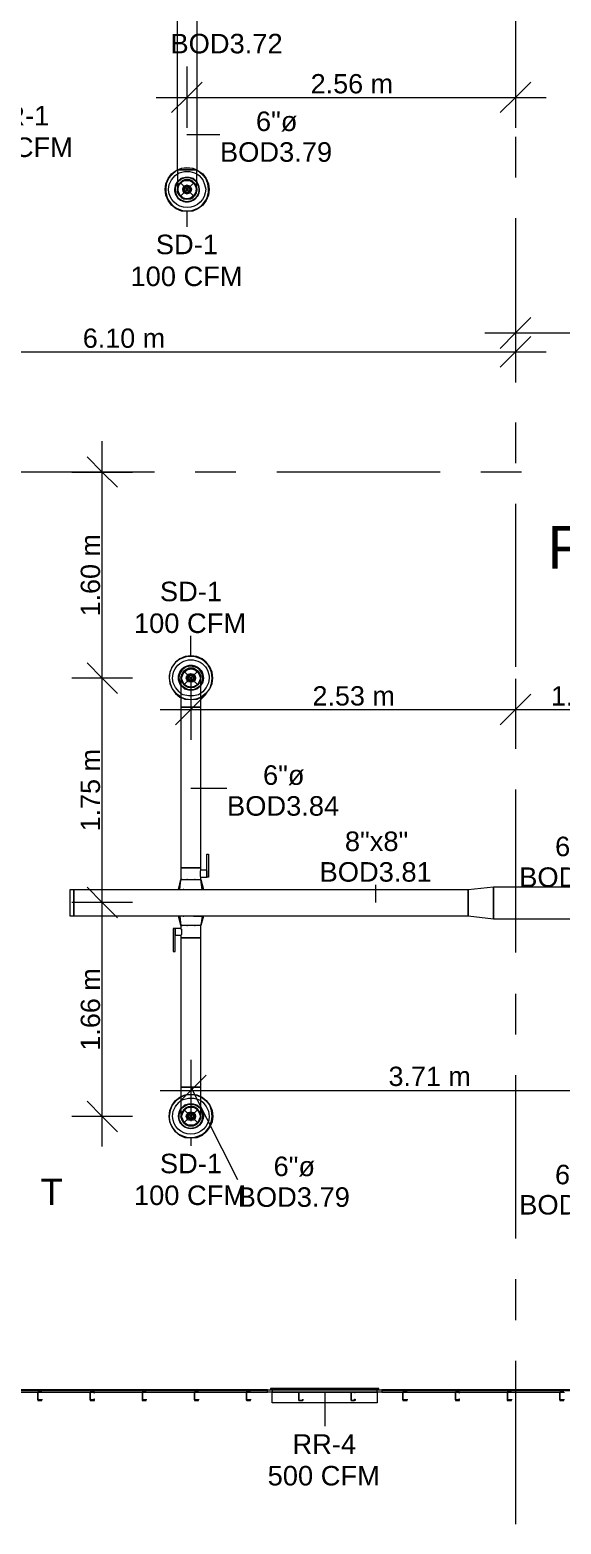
# Model space of a CAD drawing. Header units: metres. Extents: x -2 to 237, y -8 to 52.
# Drawn here: x 33.44 to 37.57, y 33.37 to 44.99 of the extents above; entities that cross this region are included whole.
import ezdxf

# ---------------------------------------------------------------- set-up
doc = ezdxf.new("R2010")
doc.units = ezdxf.units.M
doc.layers.add('HVAC - Ductos', color=5, linetype='Continuous', lineweight=0)
doc.layers.add('PDF2_Text', color=7, linetype='Continuous', lineweight=0)
doc.layers.add('PDF2_Geometry', color=7, linetype='Continuous', lineweight=0, true_color=0xaaaaaa)
doc.styles.add('PDF Arial-BoldMT-Identity-H', font='arial.ttf')
doc.styles.add('PDF Helvetica', font='')
doc.styles.get('PDF Helvetica').set_extended_font_data('Helvetica')

msp = doc.modelspace()

# ---------------------------------------------------------------- linework, layer by layer
at = {"layer": 'HVAC - Ductos', "lineweight": 0}
for points in [[(34.737, 45.212), (34.737, 43.902), (34.746, 43.897), (34.783, 43.87), (34.811, 43.833), (34.829, 43.792), (34.833, 43.751), (34.829, 43.705), (34.811, 43.663), (34.783, 43.627), (34.746, 43.599), (34.705, 43.581), (34.659, 43.576), (34.618, 43.581), (34.577, 43.599), (34.54, 43.627), (34.513, 43.663), (34.495, 43.705), (34.49, 43.751), (34.495, 43.792), (34.513, 43.833), (34.54, 43.87), (34.577, 43.897), (34.586, 43.902), (34.586, 45.212)], [(34.659, 44.704), (34.659, 44.465), (34.659, 44.227)], [(37.216, 44.704), (37.216, 44.465), (37.216, 44.227)], [(34.779, 44.584), (34.659, 44.465), (34.54, 44.346)], [(37.335, 44.584), (37.216, 44.465), (37.097, 44.346)], [(34.421, 44.465), (37.454, 44.465)], [(34.659, 44.177), (34.916, 44.177)], [(34.586, 43.902), (34.618, 43.915), (34.659, 43.92), (34.705, 43.915), (34.737, 43.902)], [(34.737, 43.897), (34.705, 43.911), (34.659, 43.915), (34.618, 43.911), (34.586, 43.897)], [(34.737, 43.751), (34.737, 43.755), (34.737, 43.773), (34.737, 43.801), (34.737, 43.838), (34.737, 43.883), (34.737, 43.902), (34.733, 43.902), (34.728, 43.902), (34.714, 43.902), (34.701, 43.902), (34.682, 43.902), (34.659, 43.902), (34.641, 43.902), (34.623, 43.902), (34.609, 43.902), (34.595, 43.902), (34.586, 43.902), (34.586, 43.856), (34.586, 43.819), (34.586, 43.783), (34.586, 43.76), (34.586, 43.751)], [(34.586, 43.902), (34.595, 43.902), (34.609, 43.902), (34.623, 43.902), (34.641, 43.902), (34.659, 43.902), (34.682, 43.902), (34.701, 43.902), (34.714, 43.902), (34.728, 43.902), (34.733, 43.902), (34.737, 43.902)], [(34.586, 43.87), (34.6, 43.879), (34.641, 43.888), (34.682, 43.888), (34.719, 43.879), (34.737, 43.87)], [(34.691, 43.819), (34.659, 43.824), (34.632, 43.819), (34.609, 43.801), (34.591, 43.778), (34.609, 43.801), (34.632, 43.819), (34.659, 43.824), (34.691, 43.819), (34.714, 43.801), (34.691, 43.819), (34.691, 43.815), (34.714, 43.801), (34.728, 43.778)], [(34.595, 43.778), (34.609, 43.801), (34.632, 43.815)], [(34.627, 43.815), (34.632, 43.819), (34.637, 43.819), (34.659, 43.824), (34.687, 43.819)], [(34.691, 43.819), (34.691, 43.819)], [(34.586, 43.732), (34.586, 43.728), (34.586, 43.751), (34.591, 43.769), (34.6, 43.787), (34.609, 43.801), (34.595, 43.787), (34.586, 43.769), (34.586, 43.755), (34.586, 43.751), (34.591, 43.719), (34.609, 43.696), (34.632, 43.677), (34.637, 43.677), (34.659, 43.673), (34.687, 43.682)], [(34.627, 43.682), (34.609, 43.696), (34.591, 43.719), (34.591, 43.723), (34.586, 43.751), (34.591, 43.773), (34.591, 43.778), (34.591, 43.783)], [(34.586, 43.751), (34.591, 43.778), (34.586, 43.751)], [(34.586, 43.755), (34.586, 43.751), (34.586, 43.732)], [(34.586, 43.751), (34.591, 43.728), (34.6, 43.714), (34.609, 43.696), (34.623, 43.686), (34.641, 43.677), (34.659, 43.673), (34.641, 43.677), (34.623, 43.682), (34.609, 43.696), (34.595, 43.709), (34.586, 43.728)], [(34.591, 43.723), (34.586, 43.746)], [(34.632, 43.677), (34.623, 43.682), (34.609, 43.696), (34.595, 43.709), (34.591, 43.719), (34.591, 43.723), (34.586, 43.728)], [(34.591, 43.719), (34.591, 43.723)], [(34.591, 43.719), (34.591, 43.719)], [(34.632, 43.682), (34.609, 43.696), (34.595, 43.719)], [(34.737, 43.746), (34.733, 43.723), (34.728, 43.719), (34.714, 43.696), (34.691, 43.682), (34.714, 43.696), (34.733, 43.719), (34.714, 43.696), (34.691, 43.677), (34.687, 43.677), (34.664, 43.673)], [(34.691, 43.677), (34.701, 43.682), (34.714, 43.696), (34.728, 43.709), (34.728, 43.719)], [(34.728, 43.783), (34.733, 43.778), (34.733, 43.773)], [(34.728, 43.773), (34.733, 43.751), (34.728, 43.723)], [(34.737, 43.755), (34.737, 43.751), (34.733, 43.728), (34.733, 43.723), (34.733, 43.719), (34.733, 43.723)], [(34.733, 43.719), (34.737, 43.751)], [(34.733, 43.719), (34.733, 43.719)], [(34.737, 43.751), (34.737, 43.751)], [(34.687, 43.677), (34.691, 43.677), (34.691, 43.682), (34.691, 43.677), (34.687, 43.677), (34.682, 43.673), (34.659, 43.673), (34.641, 43.673), (34.637, 43.677), (34.632, 43.677), (34.627, 43.682), (34.632, 43.677), (34.637, 43.677)], [(34.632, 43.677), (34.659, 43.673)], [(34.632, 43.677), (34.632, 43.677)], [(34.691, 43.677), (34.659, 43.673), (34.637, 43.677)], [(34.691, 43.677), (34.691, 43.677)], [(34.659, 43.576), (34.659, 43.457)], [(37.216, 42.871), (37.216, 42.633), (37.216, 42.394)], [(37.335, 42.752), (37.216, 42.633), (37.097, 42.513)], [(37.216, 42.724), (37.216, 42.486), (37.216, 42.248)], [(36.978, 42.633), (43.383, 42.633), (46.43, 42.633), (47.277, 42.633), (49.839, 42.633), (51.57, 42.633)], [(37.335, 42.605), (37.216, 42.486), (37.097, 42.367)], [(30.884, 42.486), (37.454, 42.486)], [(34, 36.305), (34, 38.202), (34, 39.948), (34, 41.79)], [(33.885, 41.67), (34, 41.551), (34.119, 41.432)], [(33.766, 41.551), (34, 41.551), (34.238, 41.551)], [(34.691, 40.122), (34.691, 40.278)], [(34.769, 39.797), (34.779, 39.801), (34.811, 39.829), (34.838, 39.865), (34.856, 39.907), (34.861, 39.948), (34.856, 39.994), (34.838, 40.035), (34.811, 40.071), (34.779, 40.099), (34.737, 40.117), (34.691, 40.122), (34.646, 40.117), (34.604, 40.099), (34.572, 40.071), (34.545, 40.035), (34.527, 39.994), (34.522, 39.948), (34.531, 39.907), (34.545, 39.865), (34.572, 39.833), (34.609, 39.806), (34.614, 39.801)], [(33.885, 40.067), (34, 39.948), (34.119, 39.829)], [(34.614, 39.948), (34.614, 39.943), (34.614, 39.925), (34.614, 39.893), (34.614, 39.856), (34.614, 39.81), (34.614, 39.755), (34.614, 39.723), (34.618, 39.723), (34.627, 39.723), (34.637, 39.723), (34.655, 39.723), (34.673, 39.723), (34.691, 39.723), (34.71, 39.723), (34.728, 39.723), (34.746, 39.723), (34.756, 39.723), (34.765, 39.723), (34.769, 39.723), (34.769, 39.774), (34.769, 39.824), (34.769, 39.87), (34.769, 39.907), (34.769, 39.934), (34.769, 39.948), (34.765, 39.943), (34.769, 39.948), (34.765, 39.971), (34.756, 39.989), (34.746, 40.003), (34.728, 40.016), (34.71, 40.026), (34.691, 40.026), (34.673, 40.026), (34.655, 40.016), (34.637, 40.003), (34.627, 39.989), (34.618, 39.971), (34.614, 39.948), (34.618, 39.943), (34.614, 39.948), (34.618, 39.971), (34.627, 39.989), (34.637, 40.003), (34.655, 40.016), (34.673, 40.026), (34.691, 40.026), (34.71, 40.026), (34.728, 40.016), (34.746, 40.003), (34.756, 39.989), (34.765, 39.971), (34.769, 39.948)], [(34.618, 39.943), (34.618, 39.929), (34.627, 39.911), (34.618, 39.929), (34.618, 39.948), (34.618, 39.971), (34.627, 39.984), (34.641, 40.003)], [(34.618, 39.975), (34.623, 39.98)], [(34.627, 39.98), (34.637, 40.003)], [(34.637, 40.003), (34.637, 40.003)], [(34.691, 40.026), (34.673, 40.021), (34.655, 40.012), (34.641, 40.003), (34.659, 40.016)], [(34.724, 40.016), (34.742, 40.003), (34.756, 39.984), (34.76, 39.971), (34.765, 39.948), (34.76, 39.929), (34.756, 39.911), (34.742, 39.897), (34.728, 39.888), (34.71, 39.879), (34.691, 39.874), (34.673, 39.879), (34.655, 39.888), (34.641, 39.897)], [(34.659, 40.016), (34.664, 40.021)], [(34.669, 40.016), (34.691, 40.021)], [(34.742, 40.003), (34.728, 40.012), (34.71, 40.021), (34.691, 40.026), (34.714, 40.016)], [(34.691, 40.026), (34.691, 40.026)], [(34.719, 40.021), (34.724, 40.016)], [(34.746, 39.998), (34.756, 39.98)], [(34.76, 39.98), (34.76, 39.975)], [(34.238, 39.948), (34, 39.948), (33.766, 39.948)], [(34.623, 39.925), (34.618, 39.948), (34.623, 39.975)], [(34.623, 39.92), (34.618, 39.925)], [(34.623, 39.92), (34.623, 39.92)], [(34.765, 39.943), (34.765, 39.929), (34.756, 39.911), (34.746, 39.897), (34.728, 39.884), (34.71, 39.874), (34.691, 39.874), (34.673, 39.874), (34.655, 39.884), (34.637, 39.897), (34.627, 39.92)], [(34.659, 39.884), (34.641, 39.897), (34.627, 39.911), (34.637, 39.897)], [(34.664, 39.879), (34.659, 39.879)], [(34.664, 39.879), (34.664, 39.879)], [(34.714, 39.879), (34.691, 39.874), (34.669, 39.879)], [(34.691, 39.943), (34.691, 39.705), (34.691, 39.467)], [(34.719, 39.879), (34.719, 39.879)], [(34.724, 39.879), (34.719, 39.879)], [(34.756, 39.92), (34.742, 39.897), (34.724, 39.884)], [(34.76, 39.975), (34.765, 39.948), (34.76, 39.925), (34.76, 39.92)], [(34.76, 39.92), (34.76, 39.92)], [(37.216, 39.943), (37.216, 39.705), (37.216, 39.467)], [(34.811, 39.824), (34.691, 39.705), (34.572, 39.586)], [(34.765, 39.829), (34.751, 39.819), (34.71, 39.81), (34.673, 39.81), (34.632, 39.819), (34.614, 39.829)], [(34.614, 39.801), (34.65, 39.787), (34.691, 39.783), (34.733, 39.787), (34.769, 39.801)], [(34.769, 39.797), (34.737, 39.783), (34.691, 39.778), (34.646, 39.783), (34.614, 39.797)], [(37.335, 39.824), (37.216, 39.705), (37.097, 39.586)], [(34.453, 39.705), (37.216, 39.705), (38.641, 39.705)], [(34.691, 39.091), (34.971, 39.091)], [(34.604, 38.303), (34.614, 38.381), (34.618, 38.381), (34.623, 38.381), (34.627, 38.381), (34.637, 38.381), (34.655, 38.381), (34.673, 38.381), (34.691, 38.381), (34.71, 38.381), (34.728, 38.381), (34.746, 38.381), (34.756, 38.381), (34.76, 38.381), (34.765, 38.381), (34.769, 38.381), (34.769, 38.399), (34.815, 38.399), (34.815, 38.578), (34.829, 38.578), (34.829, 38.399), (34.815, 38.399)], [(34.815, 38.454), (34.769, 38.454), (34.769, 38.472), (34.765, 38.472), (34.756, 38.472), (34.746, 38.472), (34.728, 38.472), (34.71, 38.472), (34.691, 38.472), (34.673, 38.472), (34.655, 38.472), (34.637, 38.472), (34.627, 38.472), (34.618, 38.472), (34.614, 38.472), (34.614, 38.381)], [(34.595, 38.303), (34.614, 38.381), (34.595, 38.303)], [(34.71, 38.303), (34.724, 38.303), (34.733, 38.303), (34.737, 38.303), (34.746, 38.303), (34.765, 38.303), (34.774, 38.303), (34.779, 38.303), (34.783, 38.303), (34.788, 38.303), (34.769, 38.381), (34.788, 38.303), (34.783, 38.303)], [(34.769, 38.399), (34.765, 38.404), (34.765, 38.408), (34.765, 38.413), (34.765, 38.422), (34.765, 38.431), (34.765, 38.44), (34.765, 38.445), (34.765, 38.45), (34.769, 38.454)], [(34.779, 38.303), (34.769, 38.381)], [(34.815, 38.45), (34.815, 38.445), (34.815, 38.44), (34.815, 38.431), (34.815, 38.427), (34.815, 38.422), (34.815, 38.413), (34.815, 38.408), (34.815, 38.404)], [(33.885, 38.321), (34, 38.202), (34.119, 38.083)], [(34.6, 38.303), (34.595, 38.303), (34.6, 38.303), (34.609, 38.303), (34.618, 38.303), (34.637, 38.303), (34.646, 38.303), (34.65, 38.303), (34.659, 38.303), (34.669, 38.303), (34.673, 38.303)], [(34.637, 38.303), (34.632, 38.303)], [(34.678, 38.303), (34.701, 38.303), (34.705, 38.303)], [(34.71, 38.303), (34.71, 38.303)], [(36.13, 38.202), (36.13, 38.34)], [(36.849, 38.303), (37.046, 38.326)], [(36.849, 38.097), (36.849, 38.303)], [(37.046, 38.326), (37.046, 38.074)], [(34.238, 38.202), (34, 38.202), (33.766, 38.202)], [(34.71, 38.097), (34.724, 38.097), (34.733, 38.097), (34.737, 38.097), (34.746, 38.097), (34.765, 38.097), (34.774, 38.097), (34.779, 38.097), (34.769, 38.023), (34.765, 38.023), (34.76, 38.023), (34.756, 38.023), (34.746, 38.023), (34.728, 38.023), (34.71, 38.023), (34.691, 38.023), (34.673, 38.023), (34.655, 38.023), (34.637, 38.023), (34.627, 38.023), (34.623, 38.023), (34.618, 38.023), (34.614, 38.023), (34.614, 38), (34.568, 38), (34.554, 38), (34.554, 37.822), (34.568, 37.822), (34.568, 38), (34.568, 37.996), (34.568, 37.991), (34.568, 37.987), (34.568, 37.982), (34.568, 37.973), (34.568, 37.968), (34.568, 37.964), (34.568, 37.955), (34.568, 37.95), (34.614, 37.95), (34.614, 37.927), (34.618, 37.927), (34.627, 37.927), (34.637, 37.927), (34.655, 37.927), (34.673, 37.927), (34.691, 37.927), (34.71, 37.927), (34.728, 37.927), (34.746, 37.927), (34.756, 37.927), (34.765, 37.927), (34.769, 37.927), (34.769, 38.023)], [(34.673, 38.097), (34.669, 38.097), (34.659, 38.097), (34.65, 38.097), (34.646, 38.097), (34.637, 38.097), (34.618, 38.097), (34.609, 38.097), (34.604, 38.097), (34.614, 38.023)], [(34.632, 38.097), (34.637, 38.097)], [(34.705, 38.097), (34.701, 38.097), (34.678, 38.097)], [(34.71, 38.097), (34.71, 38.097)], [(34.788, 38.097), (34.769, 38.023), (34.788, 38.097)], [(37.046, 38.074), (36.849, 38.097)], [(34.614, 38), (34.614, 37.996), (34.618, 37.996), (34.618, 37.987), (34.618, 37.978), (34.618, 37.968), (34.618, 37.964), (34.618, 37.955), (34.614, 37.95)], [(34.691, 36.979), (34.691, 36.741), (34.691, 36.502)], [(34.811, 36.86), (34.691, 36.741), (34.572, 36.621)], [(34.453, 36.741), (38.403, 36.741), (46.43, 36.741), (47.264, 36.741)], [(34.769, 36.539), (34.769, 36.548), (34.769, 36.566), (34.769, 36.594), (34.769, 36.635), (34.769, 36.681), (34.769, 36.736), (34.769, 36.768), (34.765, 36.768), (34.756, 36.768), (34.746, 36.768), (34.728, 36.768), (34.71, 36.768), (34.691, 36.768), (34.673, 36.768), (34.655, 36.768), (34.637, 36.768), (34.627, 36.768), (34.618, 36.768), (34.614, 36.768), (34.614, 36.718), (34.614, 36.667), (34.614, 36.621), (34.614, 36.585), (34.614, 36.557), (34.614, 36.544), (34.614, 36.539), (34.618, 36.548), (34.614, 36.539), (34.618, 36.521), (34.627, 36.502), (34.637, 36.489), (34.655, 36.475), (34.673, 36.466), (34.691, 36.466), (34.71, 36.466), (34.728, 36.475), (34.742, 36.484), (34.746, 36.489), (34.756, 36.502), (34.765, 36.521), (34.769, 36.539), (34.765, 36.548), (34.769, 36.539), (34.765, 36.521), (34.756, 36.502), (34.746, 36.489), (34.742, 36.484), (34.728, 36.475), (34.71, 36.466), (34.691, 36.466), (34.673, 36.466), (34.655, 36.475), (34.637, 36.489), (34.627, 36.502), (34.618, 36.521), (34.614, 36.539)], [(34.691, 36.768), (35.053, 36.049)], [(33.885, 36.658), (34, 36.539), (34.119, 36.42)], [(34.614, 36.69), (34.609, 36.686), (34.572, 36.658), (34.545, 36.626), (34.531, 36.585), (34.522, 36.539), (34.527, 36.585), (34.545, 36.626), (34.572, 36.663), (34.604, 36.69), (34.614, 36.695)], [(34.614, 36.695), (34.646, 36.708), (34.691, 36.713), (34.737, 36.708), (34.769, 36.695)], [(34.769, 36.69), (34.733, 36.704), (34.691, 36.708), (34.65, 36.704), (34.614, 36.69)], [(34.614, 36.663), (34.632, 36.672), (34.673, 36.681), (34.71, 36.681), (34.751, 36.672), (34.769, 36.663)], [(34.637, 36.594), (34.655, 36.608), (34.673, 36.617), (34.691, 36.617), (34.714, 36.608)], [(34.691, 36.617), (34.673, 36.612), (34.655, 36.603), (34.641, 36.594), (34.659, 36.608), (34.664, 36.612)], [(34.765, 36.548), (34.765, 36.562), (34.756, 36.58), (34.746, 36.594), (34.728, 36.608), (34.71, 36.617), (34.691, 36.617), (34.71, 36.612), (34.728, 36.603), (34.742, 36.594), (34.756, 36.58), (34.76, 36.562), (34.765, 36.539), (34.76, 36.521), (34.756, 36.502), (34.742, 36.489), (34.728, 36.479), (34.71, 36.47), (34.691, 36.466), (34.673, 36.47), (34.655, 36.479), (34.641, 36.489)], [(34.664, 36.612), (34.664, 36.612)], [(34.669, 36.608), (34.691, 36.612)], [(34.719, 36.612), (34.724, 36.608), (34.742, 36.594), (34.756, 36.571)], [(34.719, 36.612), (34.719, 36.612)], [(34.238, 36.539), (34, 36.539), (33.766, 36.539)], [(34.618, 36.566), (34.623, 36.571)], [(34.623, 36.516), (34.618, 36.539), (34.623, 36.566)], [(34.659, 36.475), (34.641, 36.489), (34.627, 36.502), (34.618, 36.521), (34.618, 36.539), (34.618, 36.562), (34.618, 36.548)], [(34.623, 36.507), (34.623, 36.511), (34.618, 36.516)], [(34.623, 36.571), (34.623, 36.571)], [(34.627, 36.571), (34.637, 36.594), (34.627, 36.58), (34.641, 36.594)], [(34.637, 36.489), (34.627, 36.511)], [(34.756, 36.511), (34.742, 36.489), (34.724, 36.475)], [(34.76, 36.571), (34.76, 36.566), (34.765, 36.539), (34.76, 36.516)], [(34.76, 36.571), (34.76, 36.571)], [(34.76, 36.516), (34.76, 36.511), (34.76, 36.507)], [(34.637, 36.489), (34.637, 36.489)], [(34.664, 36.47), (34.659, 36.475)], [(34.714, 36.47), (34.691, 36.466), (34.669, 36.47)], [(34.691, 36.466), (34.691, 36.466)], [(34.724, 36.475), (34.719, 36.47)], [(34.742, 36.484), (34.742, 36.484)], [(34.742, 36.484), (34.742, 36.484)], [(34.691, 36.369), (34.691, 36.31)], [(35.315, 34.418), (35.324, 34.418), (35.324, 34.395), (36.139, 34.395), (36.139, 34.312), (35.324, 34.312), (35.324, 34.395), (36.139, 34.395), (36.139, 34.418), (36.153, 34.418), (36.153, 34.422), (35.31, 34.422), (35.31, 34.418), (36.153, 34.418)], [(36.13, 34.422), (35.333, 34.422)], [(35.732, 34.395), (35.732, 34.129)], [(36.135, 34.395), (36.135, 34.395)]]:
    msp.add_lwpolyline(points, dxfattribs=at)
for points in [[(34.586, 43.897), (34.577, 43.893), (34.545, 43.865), (34.517, 43.833), (34.499, 43.792), (34.495, 43.751, 1.013803), (34.829, 43.751), (34.824, 43.792), (34.806, 43.833), (34.779, 43.865), (34.746, 43.893), (34.737, 43.897)], [(34.737, 43.87), (34.756, 43.856), (34.783, 43.824), (34.797, 43.787), (34.806, 43.751, -0.994124), (34.517, 43.751), (34.522, 43.787), (34.54, 43.824), (34.568, 43.856), (34.586, 43.87)], [(34.769, 39.801), (34.774, 39.806), (34.811, 39.833), (34.838, 39.865), (34.852, 39.907), (34.856, 39.948, 1.013803), (34.522, 39.948), (34.527, 39.907), (34.545, 39.865), (34.572, 39.829), (34.604, 39.801), (34.614, 39.797)], [(34.614, 39.829), (34.6, 39.842), (34.572, 39.874), (34.554, 39.911), (34.549, 39.948, -1.008383), (34.833, 39.948), (34.829, 39.911), (34.811, 39.874), (34.783, 39.842), (34.765, 39.829)], [(34.769, 36.695), (34.779, 36.69), (34.811, 36.663), (34.838, 36.626), (34.856, 36.585), (34.861, 36.539), (34.856, 36.498), (34.838, 36.457), (34.811, 36.42), (34.779, 36.392), (34.737, 36.374), (34.691, 36.369), (34.646, 36.374), (34.604, 36.392), (34.572, 36.42), (34.545, 36.457), (34.527, 36.498), (34.522, 36.539, 0.986375), (34.856, 36.539), (34.852, 36.585), (34.838, 36.626), (34.811, 36.658), (34.774, 36.686), (34.769, 36.69)], [(34.769, 36.663), (34.783, 36.649), (34.811, 36.617), (34.829, 36.58), (34.833, 36.539, -0.976069), (34.549, 36.539), (34.554, 36.58), (34.572, 36.617), (34.6, 36.649), (34.614, 36.663)]]:
    msp.add_lwpolyline(points, format="xyb", dxfattribs=at)
for points in [[(34.586, 43.81), (34.614, 43.833), (34.646, 43.842), (34.678, 43.842), (34.71, 43.833), (34.737, 43.81), (34.737, 43.806), (34.737, 43.81), (34.71, 43.833), (34.678, 43.842), (34.646, 43.842), (34.614, 43.833), (34.586, 43.81), (34.586, 43.806)], [(34.733, 43.81), (34.71, 43.828), (34.678, 43.842), (34.646, 43.842), (34.614, 43.828), (34.591, 43.81), (34.586, 43.801), (34.591, 43.81), (34.614, 43.828), (34.646, 43.842), (34.678, 43.842), (34.71, 43.828), (34.733, 43.81), (34.737, 43.801)], [(34.595, 43.773), (34.609, 43.801), (34.632, 43.815), (34.659, 43.819), (34.687, 43.815), (34.71, 43.801), (34.728, 43.773), (34.733, 43.751), (34.728, 43.723), (34.71, 43.7), (34.687, 43.682), (34.659, 43.677), (34.632, 43.682), (34.609, 43.7), (34.595, 43.723), (34.591, 43.751)], [(34.623, 43.81), (34.641, 43.819), (34.659, 43.824), (34.682, 43.819), (34.696, 43.81), (34.714, 43.801), (34.724, 43.787), (34.733, 43.769), (34.728, 43.787), (34.714, 43.801), (34.701, 43.815), (34.682, 43.824), (34.659, 43.824), (34.641, 43.824), (34.623, 43.815), (34.609, 43.801)], [(34.632, 43.764), (34.627, 43.751), (34.632, 43.764), (34.646, 43.778), (34.659, 43.783), (34.678, 43.778), (34.691, 43.764), (34.696, 43.751), (34.691, 43.764), (34.678, 43.778), (34.659, 43.783), (34.646, 43.778)], [(34.691, 43.732), (34.696, 43.751), (34.691, 43.732), (34.678, 43.719), (34.659, 43.714), (34.646, 43.719), (34.632, 43.732), (34.627, 43.751), (34.632, 43.732), (34.646, 43.719), (34.659, 43.714), (34.678, 43.719)], [(34.641, 43.764), (34.637, 43.751), (34.641, 43.764), (34.655, 43.773), (34.669, 43.773), (34.682, 43.764), (34.687, 43.751), (34.682, 43.764), (34.669, 43.773), (34.655, 43.773)], [(34.682, 43.732), (34.687, 43.751), (34.682, 43.732), (34.669, 43.723), (34.655, 43.723), (34.641, 43.732), (34.637, 43.751), (34.641, 43.732), (34.655, 43.723), (34.669, 43.723)], [(34.646, 43.764), (34.659, 43.769), (34.678, 43.764), (34.682, 43.751), (34.678, 43.732), (34.659, 43.728), (34.646, 43.732), (34.641, 43.751)], [(34.659, 43.755), (34.655, 43.751), (34.659, 43.755), (34.664, 43.755), (34.669, 43.751), (34.664, 43.755)], [(34.664, 43.746), (34.669, 43.751), (34.664, 43.741), (34.659, 43.741), (34.655, 43.751), (34.659, 43.746)], [(34.682, 43.677), (34.696, 43.686), (34.714, 43.696), (34.728, 43.709), (34.733, 43.728), (34.737, 43.751), (34.737, 43.755), (34.733, 43.769), (34.733, 43.751), (34.733, 43.728), (34.724, 43.714), (34.714, 43.696), (34.701, 43.682), (34.682, 43.677), (34.659, 43.673)], [(34.733, 43.778), (34.714, 43.801), (34.733, 43.778), (34.737, 43.751)], [(34.756, 43.751), (34.751, 43.783), (34.737, 43.806), (34.751, 43.783)], [(34.627, 39.975), (34.641, 39.998), (34.664, 40.016), (34.691, 40.021), (34.719, 40.016), (34.742, 39.998), (34.756, 39.975), (34.765, 39.948), (34.756, 39.92), (34.742, 39.897), (34.719, 39.884), (34.691, 39.879), (34.664, 39.884), (34.641, 39.897), (34.627, 39.92), (34.618, 39.948)], [(34.659, 39.966), (34.673, 39.98), (34.691, 39.984), (34.71, 39.98), (34.724, 39.966), (34.728, 39.948), (34.724, 39.934), (34.71, 39.92), (34.691, 39.916), (34.673, 39.92), (34.659, 39.934), (34.655, 39.948)], [(34.664, 39.966), (34.673, 39.98), (34.691, 39.984), (34.71, 39.98), (34.719, 39.966), (34.724, 39.948), (34.719, 39.934), (34.71, 39.92), (34.691, 39.916), (34.673, 39.92), (34.664, 39.934), (34.659, 39.948)], [(34.618, 39.888), (34.646, 39.87), (34.673, 39.856), (34.71, 39.856), (34.737, 39.87), (34.765, 39.888), (34.737, 39.865), (34.71, 39.856), (34.673, 39.856), (34.641, 39.865), (34.618, 39.888), (34.614, 39.893), (34.618, 39.888), (34.614, 39.897)], [(34.769, 39.897), (34.765, 39.888), (34.737, 39.87), (34.71, 39.856), (34.673, 39.856), (34.646, 39.87), (34.618, 39.888), (34.641, 39.865), (34.673, 39.856), (34.71, 39.856), (34.737, 39.865), (34.765, 39.888), (34.769, 39.893), (34.765, 39.888)], [(34.669, 39.966), (34.682, 39.975), (34.701, 39.975), (34.714, 39.966), (34.719, 39.948), (34.714, 39.934), (34.701, 39.925), (34.682, 39.925), (34.669, 39.934), (34.664, 39.948)], [(34.673, 39.966), (34.682, 39.975), (34.701, 39.975), (34.71, 39.966), (34.714, 39.948), (34.71, 39.934), (34.701, 39.925), (34.682, 39.925), (34.673, 39.934), (34.669, 39.948)], [(34.678, 39.966), (34.691, 39.971), (34.705, 39.966), (34.71, 39.948), (34.705, 39.934), (34.691, 39.929), (34.678, 39.934), (34.673, 39.948)], [(34.687, 39.952), (34.687, 39.948), (34.687, 39.957), (34.696, 39.957), (34.696, 39.948), (34.696, 39.952)], [(34.696, 39.943), (34.696, 39.948), (34.696, 39.943), (34.687, 39.943), (34.687, 39.948), (34.687, 39.943)], [(34.769, 39.893), (34.783, 39.916), (34.788, 39.948), (34.783, 39.916)], [(34.614, 38.472), (34.618, 38.472), (34.627, 38.472), (34.637, 38.472), (34.655, 38.472), (34.673, 38.472), (34.691, 38.472), (34.71, 38.472), (34.728, 38.472), (34.746, 38.472), (34.756, 38.472), (34.765, 38.472), (34.769, 38.472), (34.769, 39.723), (34.765, 39.723), (34.756, 39.723), (34.746, 39.723), (34.728, 39.723), (34.71, 39.723), (34.691, 39.723), (34.673, 39.723), (34.655, 39.723), (34.637, 39.723), (34.627, 39.723), (34.618, 39.723), (34.614, 39.723)], [(34.623, 38.381), (34.618, 38.381)], [(34.664, 38.381), (34.659, 38.381)], [(34.724, 38.381), (34.719, 38.381)], [(33.78, 38.303), (33.78, 38.097), (33.752, 38.097), (33.752, 38.303)], [(36.849, 38.097), (33.78, 38.097), (33.78, 38.303), (36.849, 38.303)], [(37.046, 38.326), (38.719, 38.326), (38.719, 38.074), (37.046, 38.074)], [(34.6, 38.097), (34.595, 38.097), (34.614, 38.023), (34.595, 38.097)], [(34.618, 38.023), (34.623, 38.023)], [(34.659, 38.023), (34.664, 38.023)], [(34.719, 38.023), (34.724, 38.023)], [(34.788, 38.097), (34.783, 38.097)], [(34.769, 37.927), (34.765, 37.927), (34.756, 37.927), (34.746, 37.927), (34.728, 37.927), (34.71, 37.927), (34.691, 37.927), (34.673, 37.927), (34.655, 37.927), (34.637, 37.927), (34.627, 37.927), (34.618, 37.927), (34.614, 37.927), (34.614, 36.768), (34.618, 36.768), (34.627, 36.768), (34.637, 36.768), (34.655, 36.768), (34.673, 36.768), (34.691, 36.768), (34.71, 36.768), (34.728, 36.768), (34.746, 36.768), (34.756, 36.768), (34.765, 36.768), (34.769, 36.768)], [(34.614, 36.594), (34.618, 36.603), (34.646, 36.621), (34.673, 36.635), (34.71, 36.635), (34.737, 36.621), (34.765, 36.603), (34.737, 36.626), (34.71, 36.635), (34.673, 36.635), (34.641, 36.626), (34.618, 36.603), (34.614, 36.599), (34.618, 36.603)], [(34.765, 36.603), (34.737, 36.621), (34.71, 36.635), (34.673, 36.635), (34.646, 36.621), (34.618, 36.603), (34.641, 36.626), (34.673, 36.635), (34.71, 36.635), (34.737, 36.626), (34.765, 36.603), (34.769, 36.599), (34.765, 36.603), (34.769, 36.594)], [(34.627, 36.566), (34.641, 36.589), (34.664, 36.608), (34.691, 36.612), (34.719, 36.608), (34.742, 36.589), (34.756, 36.566), (34.765, 36.539), (34.756, 36.516), (34.742, 36.489), (34.719, 36.475), (34.691, 36.47), (34.664, 36.475), (34.641, 36.489), (34.627, 36.516), (34.618, 36.539)], [(34.627, 36.58), (34.618, 36.562)], [(34.659, 36.557), (34.673, 36.571), (34.691, 36.576), (34.71, 36.571), (34.724, 36.557), (34.728, 36.539), (34.724, 36.525), (34.71, 36.511), (34.691, 36.507), (34.673, 36.511), (34.659, 36.525), (34.655, 36.539)], [(34.664, 36.557), (34.673, 36.571), (34.691, 36.576), (34.71, 36.571), (34.719, 36.557), (34.724, 36.539), (34.719, 36.525), (34.71, 36.511), (34.691, 36.507), (34.673, 36.511), (34.664, 36.525), (34.659, 36.539)], [(34.669, 36.557), (34.682, 36.566), (34.701, 36.566), (34.714, 36.557), (34.719, 36.539), (34.714, 36.525), (34.701, 36.516), (34.682, 36.516), (34.669, 36.525), (34.664, 36.539)], [(34.673, 36.557), (34.682, 36.566), (34.701, 36.566), (34.71, 36.557), (34.714, 36.539), (34.71, 36.525), (34.701, 36.516), (34.682, 36.516), (34.673, 36.525), (34.669, 36.539)], [(34.678, 36.557), (34.691, 36.562), (34.705, 36.557), (34.71, 36.539), (34.705, 36.525), (34.691, 36.521), (34.678, 36.525), (34.673, 36.539)], [(34.687, 36.544), (34.687, 36.539), (34.687, 36.548), (34.696, 36.548), (34.696, 36.539), (34.696, 36.544)], [(34.696, 36.534), (34.696, 36.539), (34.696, 36.534), (34.687, 36.534), (34.687, 36.539), (34.687, 36.534)], [(34.788, 36.539), (34.783, 36.576), (34.769, 36.599), (34.783, 36.576)], [(35.457, 34.395), (35.333, 34.395)], [(35.695, 34.395), (35.535, 34.395)], [(35.933, 34.395), (35.773, 34.395)], [(36.135, 34.395), (36.011, 34.395)]]:
    msp.add_lwpolyline(points, close=True, dxfattribs=at)
for points in [[(34.586, 43.806), (34.572, 43.783), (34.563, 43.751, 1.017935), (34.756, 43.751), (34.751, 43.783), (34.737, 43.801, -1.403683), (34.568, 43.751), (34.572, 43.783), (34.586, 43.801, 1.403676), (34.756, 43.751, -1.419578)], [(34.769, 39.897), (34.779, 39.916), (34.783, 39.948, 1.361945), (34.614, 39.897), (34.604, 39.916), (34.595, 39.948), (34.6, 39.916), (34.614, 39.893, -1.422257), (34.788, 39.948, 1.018357), (34.595, 39.948, -1.340925)], [(34.595, 36.539, 0.97067), (34.788, 36.539, -1.355598), (34.614, 36.599), (34.6, 36.576), (34.595, 36.539), (34.604, 36.571), (34.614, 36.594, 1.369026), (34.783, 36.539), (34.779, 36.571), (34.769, 36.594, -1.340069)]]:
    msp.add_lwpolyline(points, format="xyb", close=True, dxfattribs=at)
at = {"layer": 'PDF2_Geometry', "lineweight": 0}
for points in [[(37.216, 45.748), (37.216, 44.474)], [(37.216, 44.158), (37.216, 43.842)], [(37.216, 43.526), (37.216, 42.257)], [(37.216, 41.936), (37.216, 41.62)], [(34.407, 41.551), (33.138, 41.551)], [(35.04, 41.551), (34.724, 41.551)], [(36.63, 41.551), (35.36, 41.551)], [(37.262, 41.551), (36.946, 41.551)], [(37.216, 41.304), (37.216, 40.035)], [(37.216, 39.714), (37.216, 39.398)], [(37.216, 39.082), (37.216, 37.813)], [(37.216, 37.492), (37.216, 37.176)], [(37.216, 36.86), (37.216, 35.591)], [(37.216, 35.274), (37.216, 34.954)], [(37.216, 34.638), (37.216, 33.368)], [(35.154, 34.395), (35.287, 34.395), (35.287, 34.413), (29.377, 34.413), (29.377, 34.395), (29.445, 34.395)], [(29.377, 34.408), (35.287, 34.408)], [(37.995, 34.395), (38.064, 34.395), (38.064, 34.413), (36.176, 34.413), (36.176, 34.395), (36.345, 34.395)], [(36.176, 34.408), (38.064, 34.408)], [(31.91, 34.395), (33.505, 34.395)], [(33.532, 34.395), (33.908, 34.395)], [(33.94, 34.395), (34.316, 34.395)], [(34.343, 34.395), (34.719, 34.395)], [(34.751, 34.395), (35.127, 34.395)], [(35.53, 34.395), (35.53, 34.395)], [(35.53, 34.395), (35.53, 34.395)], [(35.562, 34.39), (35.562, 34.39)], [(35.562, 34.34), (35.562, 34.34)], [(35.938, 34.395), (35.938, 34.395)], [(35.938, 34.395), (35.938, 34.395)], [(36.373, 34.395), (36.749, 34.395)], [(36.781, 34.395), (37.156, 34.395)], [(37.184, 34.395), (37.56, 34.395)]]:
    msp.add_lwpolyline(points, dxfattribs=at)
at = {"layer": 'PDF2_Geometry', "color": 8, "lineweight": 0, "true_color": 0x808080}
for points in [[(34.724, 43.792), (34.687, 43.819), (34.637, 43.819), (34.6, 43.792), (34.586, 43.751), (34.6, 43.705), (34.637, 43.677), (34.687, 43.677), (34.724, 43.705), (34.737, 43.751)], [(34.751, 39.994), (34.714, 40.021), (34.669, 40.021), (34.632, 39.994), (34.614, 39.948), (34.632, 39.907), (34.669, 39.879), (34.714, 39.879), (34.751, 39.907), (34.769, 39.948)], [(34.751, 36.585), (34.714, 36.612), (34.669, 36.612), (34.632, 36.585), (34.614, 36.539), (34.632, 36.498), (34.669, 36.47), (34.714, 36.47), (34.751, 36.498), (34.769, 36.539)]]:
    msp.add_lwpolyline(points, close=True, dxfattribs=at)
for points in [[(34.609, 43.801), (34.714, 43.696)], [(34.714, 43.801), (34.609, 43.696)], [(34.637, 40.003), (34.746, 39.897)], [(34.746, 40.003), (34.637, 39.897)], [(34.637, 36.594), (34.746, 36.489)], [(34.746, 36.594), (34.637, 36.489)]]:
    msp.add_lwpolyline(points, dxfattribs=at)
at = {"layer": 'PDF2_Geometry', "lineweight": 0}
for points in [[(35.287, 34.395), (35.287, 34.413), (36.176, 34.413), (36.176, 34.395)], [(33.532, 34.395), (33.505, 34.395), (33.5, 34.395), (33.5, 34.335), (33.5, 34.331), (33.505, 34.331), (33.532, 34.331), (33.532, 34.34), (33.532, 34.335), (33.505, 34.335), (33.5, 34.335), (33.5, 34.395), (33.505, 34.395), (33.532, 34.395), (33.532, 34.39)], [(33.94, 34.395), (33.908, 34.395), (33.908, 34.335), (33.908, 34.331), (33.94, 34.331), (33.94, 34.34), (33.936, 34.34), (33.936, 34.335), (33.908, 34.335), (33.908, 34.395), (33.936, 34.395), (33.936, 34.39), (33.94, 34.39)], [(34.343, 34.395), (34.316, 34.395), (34.311, 34.395), (34.311, 34.335), (34.311, 34.331), (34.316, 34.331), (34.343, 34.331), (34.343, 34.34), (34.343, 34.335), (34.316, 34.335), (34.316, 34.395), (34.343, 34.395), (34.343, 34.39)], [(34.751, 34.395), (34.719, 34.395), (34.719, 34.335), (34.719, 34.331), (34.751, 34.331), (34.751, 34.34), (34.751, 34.335), (34.719, 34.335), (34.719, 34.395), (34.751, 34.395), (34.751, 34.39)], [(35.154, 34.395), (35.127, 34.395), (35.122, 34.395), (35.122, 34.335), (35.127, 34.331), (35.154, 34.331), (35.154, 34.34), (35.154, 34.335), (35.127, 34.335), (35.127, 34.395), (35.154, 34.395), (35.154, 34.39)], [(35.53, 34.395), (35.53, 34.335), (35.53, 34.331), (35.562, 34.331), (35.562, 34.34), (35.562, 34.331), (35.53, 34.331), (35.53, 34.335), (35.53, 34.395), (35.562, 34.395)], [(35.562, 34.39), (35.562, 34.395)], [(35.97, 34.39), (35.965, 34.39), (35.965, 34.395), (35.938, 34.395), (35.938, 34.335), (35.938, 34.331), (35.965, 34.331), (35.965, 34.34), (35.97, 34.34), (35.97, 34.331), (35.938, 34.331), (35.938, 34.335), (35.938, 34.395), (35.97, 34.395)], [(36.373, 34.395), (36.345, 34.395), (36.341, 34.395), (36.341, 34.335), (36.341, 34.331), (36.345, 34.331), (36.373, 34.331), (36.373, 34.34), (36.373, 34.335), (36.345, 34.335), (36.341, 34.335), (36.341, 34.395), (36.345, 34.395), (36.373, 34.395), (36.373, 34.39)], [(36.781, 34.395), (36.749, 34.395), (36.749, 34.335), (36.749, 34.331), (36.781, 34.331), (36.781, 34.34), (36.776, 34.34), (36.776, 34.335), (36.749, 34.335), (36.749, 34.395), (36.776, 34.395), (36.776, 34.39), (36.781, 34.39)], [(37.184, 34.395), (37.156, 34.395), (37.152, 34.395), (37.152, 34.335), (37.152, 34.331), (37.156, 34.331), (37.184, 34.331), (37.184, 34.34), (37.184, 34.335), (37.156, 34.335), (37.156, 34.395), (37.184, 34.395), (37.184, 34.39)], [(37.592, 34.395), (37.56, 34.395), (37.56, 34.335), (37.56, 34.331), (37.592, 34.331), (37.592, 34.34), (37.592, 34.335), (37.56, 34.335), (37.56, 34.395), (37.592, 34.395), (37.592, 34.39)]]:
    msp.add_lwpolyline(points, close=True, dxfattribs=at)
at = {"layer": 'PDF2_Geometry', "color": 254, "lineweight": 0, "true_color": 0xd2d2d2}
for points in [[(33.908, 34.39), (33.908, 34.39)], [(33.913, 34.395), (33.913, 34.395)], [(34.733, 34.331), (34.733, 34.335)], [(36.364, 34.331), (36.364, 34.335)], [(36.749, 34.335), (36.749, 34.335)]]:
    msp.add_lwpolyline(points, dxfattribs=at)

# ---------------------------------------------------------------- texts
at = {"layer": 'PDF2_Text', "lineweight": 0, "attachment_point": 4, "style": 'PDF Helvetica'}
for s, insert, char_height in [('BOD3.72', (34.532, 44.882), 0.1519), ('2.56 m', (35.623, 44.57), 0.15), ('RR-1', (33.094, 44.323), 0.1519), ('6"ø', (35.197, 44.277), 0.1519), ('500 CFM', (32.901, 44.076), 0.1519), ('BOD3.79', (34.917, 44.039), 0.1519), ('SD-1', (34.418, 43.32), 0.1519), ('100 CFM', (34.221, 43.072), 0.1519), ('6.10 m', (33.85, 42.591), 0.15), ('SD-1', (34.45, 40.621), 0.1519), ('100 CFM', (34.248, 40.374), 0.1519), ('2.53 m', (35.637, 39.809), 0.15), ('1.18 m', (37.492, 39.809), 0.15), ('6"ø', (35.252, 39.192), 0.1519), ('BOD3.84', (34.972, 38.953), 0.1519), ('8"x8"', (35.889, 38.678), 0.1519), ('6"ø', (37.524, 38.637), 0.1519), ('BOD3.81', (35.692, 38.44), 0.1519), ('BOD3.84', (37.245, 38.399), 0.1519), ('3.71 m', (36.228, 36.85), 0.15), ('SD-1', (34.45, 36.172), 0.1519), ('6"ø', (35.334, 36.149), 0.1519), ('T', (33.52, 35.953), 0.205), ('100 CFM', (34.248, 35.925), 0.1519), ('BOD3.79', (35.055, 35.911), 0.1519), ('BOD3.84', (37.245, 35.851), 0.1519), ('RR-4', (35.481, 33.991), 0.1519), ('500 CFM', (35.288, 33.744), 0.1519)]:
    msp.add_mtext(s, dxfattribs=dict(at, insert=insert, char_height=char_height))
for s, insert, char_height, rotation in [('1.60 m', (33.91, 40.428), 0.15, 90), ('1.75 m', (33.91, 38.756), 0.15, 90), ('1.66 m', (33.91, 37.051), 0.15, 90), ('6"ø 100 CFM', (37.524, 36.09), 0.1519, 355.8057)]:
    msp.add_mtext(s, dxfattribs=dict(at, insert=insert, char_height=char_height, rotation=rotation))
at = {"layer": 'PDF2_Text', "color": 232, "lineweight": 70, "true_color": 0xe91e64, "insert": (37.464, 40.963), "char_height": 0.3299, "attachment_point": 4, "style": 'PDF Arial-BoldMT-Identity-H'}
msp.add_mtext('F52', dxfattribs=at)

doc.saveas('drawing.dxf')
